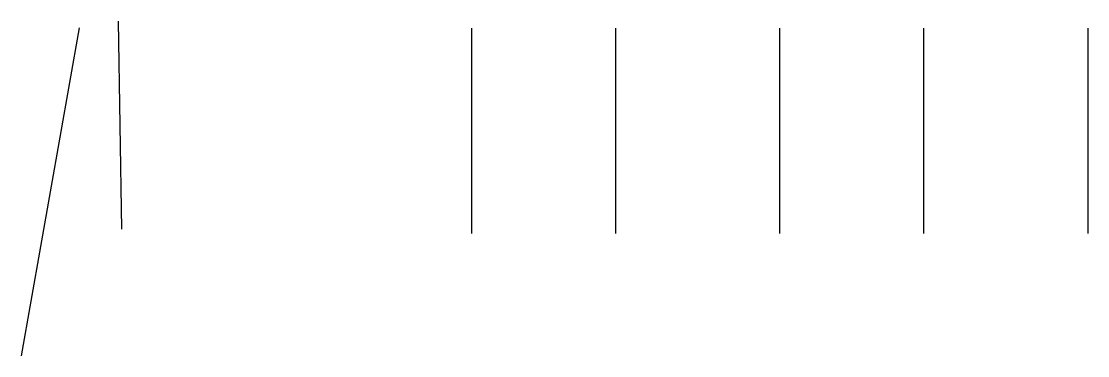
# Model space of a CAD drawing. Header units: millimetres. Extents: x -52.9 to -1, y -11 to 5.3.
import ezdxf

# ---------------------------------------------------------------- set-up
doc = ezdxf.new("R2010")
doc.units = ezdxf.units.MM
doc.header["$MEASUREMENT"] = 0

msp = doc.modelspace()

# ---------------------------------------------------------------- linework, layer by layer
for p, q in [((-48, -4.82), (-48.156, 5.307)), ((-50.076, 4.983), (-52.891, -10.983)), ((-30.961, 4.969), (-30.961, -5.031)), ((-23.961, 4.969), (-23.961, -5.031)), ((-15.961, 4.969), (-15.961, -5.031)), ((-8.961, 4.969), (-8.961, -5.031)), ((-0.961, 4.969), (-0.961, -5.031))]:
    msp.add_line(p, q)

doc.saveas('drawing.dxf')
